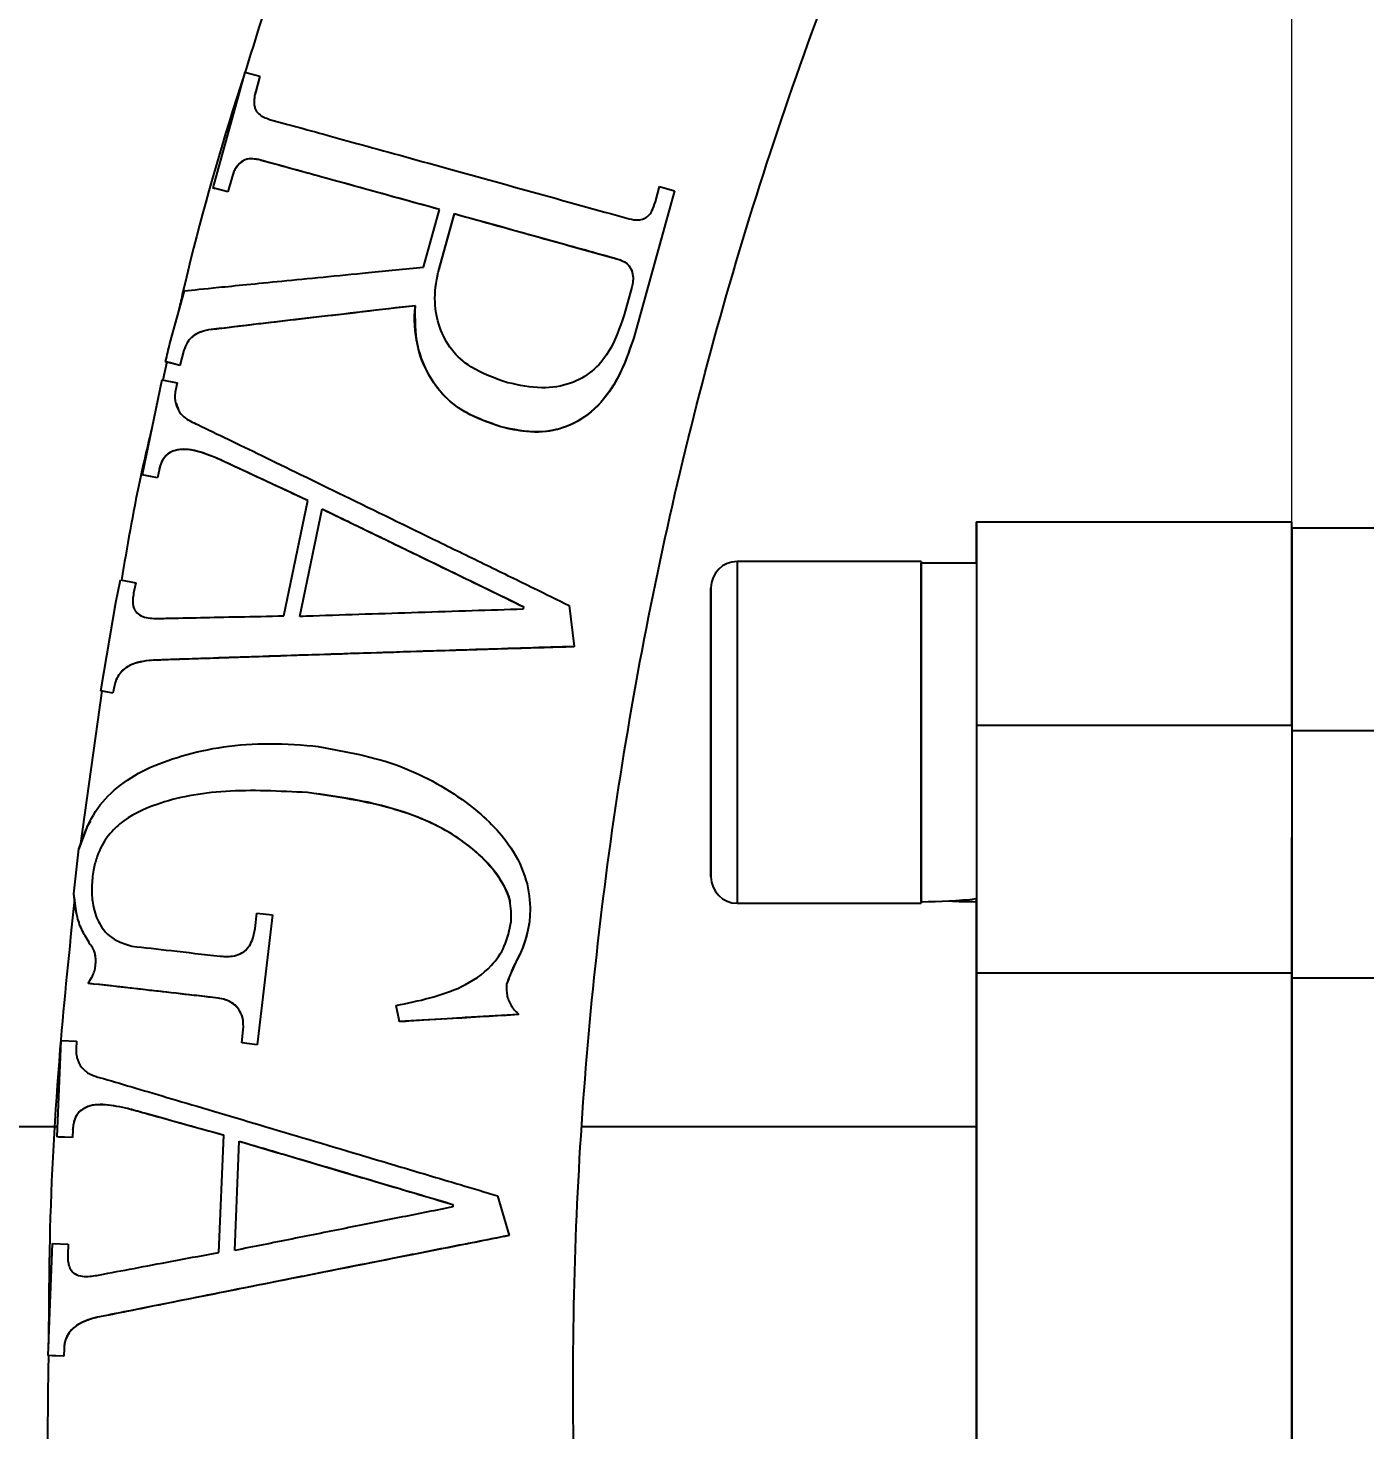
# Model space of a CAD drawing. Header units: millimetres. Extents: x 2136 to 4572, y 748 to 2471.
# Drawn here: x 2945.2 to 2996, y 1184.4 to 1237.7 of the extents above; entities that cross this region are included whole.
import ezdxf

# ---------------------------------------------------------------- set-up
doc = ezdxf.new("R2010")
doc.units = ezdxf.units.MM
doc.layers.add('AM_5', color=3, linetype='Continuous', lineweight=25)
doc.styles.add('SLDTEXTSTYLE1', font='txt.shx', dxfattribs={"width": 0.7, "bigfont": 'gbcbig.shx'})
doc.dimstyles.new('SLDDIMSTYLE12$0', dxfattribs={"dimtxt": 12, "dimasz": 10, "dimexe": 0, "dimexo": 0.0625, "dimgap": 0.875, "dimtad": 1, "dimdec": 1, "dimlfac": 1.8, "dimrnd": 1e-09, "dimzin": 12, "dimdsep": 46, "dimtxsty": 'SLDTEXTSTYLE1', "dimcen": 0.09, "dimdle": 8.16, "dimclrd": 3, "dimclre": 3, "dimadec": 0, "dimazin": 3, "dimtfac": 1, "dimtdec": 1, "dimtofl": 0, "dimtmove": 0, "dimatfit": 3, "dimfxl": 0, "dimfrac": 2, "dimtolj": 1, "dimlwd": 5, "dimlwe": 5, "dimarcsym": 0})

# ---------------------------------------------------------------- blocks, each defined once
blk = doc.blocks.new('*D70')
at = {"layer": 'AM_5', "color": 3, "linetype": 'Continuous', "lineweight": 5, "transparency": 16777216}
for p, q in [((2993.254, 1219.005), (2993.254, 1368.827)), ((3106.028, 1368.827), (3003.254, 1368.827))]:
    blk.add_line(p, q, dxfattribs=at)
at = {"layer": 'AM_5', "color": 3, "lineweight": 5, "transparency": 16777216}
blk.add_line((3116.028, 1184.539), (3116.028, 1368.827), dxfattribs=at)
at = {"layer": 'AM_5', "color": 3, "transparency": 16777216}
for points in [[(3003.254, 1370.494), (3003.254, 1367.161), (2993.254, 1368.827)], [(3106.028, 1370.494), (3106.028, 1367.161), (3116.028, 1368.827)]]:
    blk.add_solid(points, dxfattribs=at)
at = {"layer": 'Defpoints', "color": 0, "transparency": 16777216}
for p in [(2993.254, 1368.827), (2993.254, 1218.943), (3116.028, 1184.477)]:
    blk.add_point(p, dxfattribs=at)
at = {"layer": 'AM_5', "color": 0, "transparency": 16777216, "insert": (3054.641, 1375.702), "char_height": 12, "attachment_point": 5, "style": 'SLDTEXTSTYLE1'}
blk.add_mtext('\\A1;123', dxfattribs=at)
blk = doc.blocks.new('*D73')
at = {"layer": 'AM_5', "color": 3, "linetype": 'Continuous', "lineweight": 5, "transparency": 16777216}
for p, q in [((2830.754, 1161.55), (2830.754, 1368.076)), ((2983.254, 1368.076), (2840.754, 1368.076))]:
    blk.add_line(p, q, dxfattribs=at)
at = {"layer": 'AM_5', "color": 3, "lineweight": 5, "transparency": 16777216}
blk.add_line((2993.254, 1218.248), (2993.254, 1368.076), dxfattribs=at)
at = {"layer": 'AM_5', "color": 3, "transparency": 16777216}
for points in [[(2840.754, 1369.742), (2840.754, 1366.409), (2830.754, 1368.076)], [(2983.254, 1369.742), (2983.254, 1366.409), (2993.254, 1368.076)]]:
    blk.add_solid(points, dxfattribs=at)
at = {"layer": 'Defpoints', "color": 0, "transparency": 16777216}
for p in [(2830.754, 1368.076), (2993.254, 1218.185), (2830.754, 1161.487)]:
    blk.add_point(p, dxfattribs=at)
at = {"layer": 'AM_5', "color": 0, "transparency": 16777216, "insert": (2912.004, 1374.951), "char_height": 12, "attachment_point": 5, "style": 'SLDTEXTSTYLE1'}
blk.add_mtext('\\A1;165', dxfattribs=at)

msp = doc.modelspace()

# ---------------------------------------------------------------- linework, layer by layer
at = {"color": 7, "linetype": 'Continuous', "lineweight": 25}
for p, q in [((2953.421, 1236.059), (2952.201, 1231.659)), ((2953.421, 1236.059), (2953.996, 1235.904)), ((2953.996, 1235.904), (2953.836, 1235.328)), ((2953.996, 1235.902), (2953.836, 1235.326)), ((2953.996, 1235.902), (2953.996, 1235.904)), ((2953.836, 1235.326), (2953.836, 1235.328)), ((2953.938, 1232.727), (2953.938, 1232.729)), ((2952.937, 1232.079), (2952.777, 1231.503)), ((2952.937, 1232.077), (2952.777, 1231.501)), ((2952.937, 1232.077), (2952.937, 1232.079)), ((2952.777, 1231.503), (2952.201, 1231.659)), ((2952.201, 1231.659), (2952.201, 1231.658)), ((2952.201, 1231.658), (2952.291, 1231.633)), ((2952.777, 1231.501), (2952.291, 1231.633)), ((2952.777, 1231.501), (2952.777, 1231.503)), ((2969.772, 1231.542), (2968.261, 1226.09)), ((2969.772, 1231.536), (2968.261, 1226.084)), ((2969.04, 1231.127), (2969.2, 1231.703)), ((2969.2, 1231.703), (2969.772, 1231.542)), ((2969.772, 1231.536), (2969.772, 1231.542)), ((2960.216, 1228.635), (2960.824, 1230.833)), ((2960.814, 1228.572), (2961.396, 1230.674)), ((2960.814, 1228.568), (2961.396, 1230.671)), ((2961.396, 1230.671), (2961.396, 1230.674)), ((2967.612, 1228.947), (2967.612, 1228.942)), ((2960.814, 1228.572), (2960.814, 1228.568)), ((2951.113, 1227.737), (2950.559, 1225.739)), ((2968.141, 1227.877), (2967.846, 1226.823)), ((2959.909, 1227.17), (2959.909, 1227.173)), ((2952.04, 1226.249), (2952.04, 1226.251)), ((2959.898, 1226.208), (2959.898, 1226.205)), ((2968.261, 1226.084), (2968.261, 1226.09)), ((2951.106, 1225.479), (2950.946, 1224.903)), ((2951.106, 1225.477), (2950.946, 1224.901)), ((2951.106, 1225.477), (2951.106, 1225.479)), ((2950.458, 1225.035), (2950.299, 1224.343)), ((2950.946, 1224.903), (2950.396, 1225.052)), ((2950.396, 1225.052), (2950.591, 1224.997)), ((2950.946, 1224.901), (2950.591, 1224.997)), ((2950.946, 1224.901), (2950.946, 1224.903)), ((2950.259, 1224.351), (2949.515, 1220.744)), ((2950.259, 1224.351), (2950.844, 1224.235)), ((2950.844, 1224.235), (2950.785, 1223.943)), ((2950.844, 1224.233), (2950.785, 1223.941)), ((2950.785, 1223.941), (2950.785, 1223.943)), ((2950.844, 1224.233), (2950.844, 1224.235)), ((2950.809, 1223.447), (2950.898, 1223.194)), ((2963.163, 1222.562), (2963.163, 1222.566)), ((2952.292, 1221.4), (2952.292, 1221.402)), ((2950.1, 1220.627), (2949.515, 1220.744)), ((2949.515, 1220.744), (2949.515, 1220.743)), ((2949.644, 1220.716), (2949.515, 1220.743)), ((2950.1, 1220.626), (2949.644, 1220.716)), ((2950.159, 1220.92), (2950.1, 1220.627)), ((2950.159, 1220.918), (2950.1, 1220.626)), ((2950.1, 1220.626), (2950.1, 1220.627)), ((2950.159, 1220.918), (2950.159, 1220.92)), ((2954.905, 1215.374), (2955.814, 1219.761)), ((2955.513, 1215.351), (2956.359, 1219.446)), ((2955.513, 1215.348), (2956.359, 1219.443)), ((2956.359, 1219.446), (2956.359, 1219.443)), ((2993.254, 1218.943), (2981.254, 1218.943)), ((3027.257, 1218.71), (2993.254, 1218.71)), ((2979.154, 1217.443), (2972.154, 1217.443)), ((2981.254, 1217.383), (2979.154, 1217.383)), ((2948.51, 1215.887), (2948.687, 1216.746)), ((2948.687, 1216.746), (2949.272, 1216.63)), ((2949.272, 1216.63), (2949.192, 1216.24)), ((2949.272, 1216.628), (2949.192, 1216.238)), ((2949.272, 1216.628), (2949.272, 1216.63)), ((2947.948, 1212.526), (2948.51, 1215.887)), ((2949.192, 1216.238), (2949.192, 1216.24)), ((2964.027, 1215.725), (2964.008, 1215.627)), ((2965.765, 1215.769), (2965.952, 1214.207)), ((2949.777, 1213.679), (2949.777, 1213.681)), ((2965.952, 1214.199), (2965.952, 1214.207)), ((2971.154, 1210.943), (2971.154, 1213.943)), ((2971.154, 1213.943), (2971.154, 1213.943)), ((2971.154, 1213.943), (2971.154, 1210.943)), ((2948.463, 1212.729), (2948.404, 1212.436)), ((2948.463, 1212.727), (2948.404, 1212.434)), ((2948.463, 1212.727), (2948.463, 1212.729)), ((2947.988, 1212.518), (2947.162, 1206.63)), ((2948.404, 1212.436), (2947.948, 1212.526)), ((2948.144, 1212.486), (2947.948, 1212.526)), ((2948.404, 1212.434), (2948.144, 1212.486)), ((2948.404, 1212.434), (2948.404, 1212.436)), ((2981.254, 1211.223), (2993.254, 1211.223)), ((2971.154, 1210.943), (2971.154, 1207.943)), ((2971.154, 1207.943), (2971.154, 1210.943)), ((2971.154, 1210.943), (2971.154, 1210.943)), ((2993.254, 1211.008), (3027.008, 1211.008)), ((2955.806, 1208.651), (2955.806, 1208.654)), ((2971.154, 1207.943), (2971.154, 1207.943)), ((2947.418, 1207.358), (2947.113, 1206.514)), ((2947.418, 1207.358), (2947.567, 1207.583)), ((2946.915, 1204.807), (2947.113, 1206.514)), ((2979.154, 1206.603), (2979.154, 1204.503)), ((2947.632, 1205.477), (2947.632, 1205.478)), ((2947.028, 1203.991), (2946.915, 1204.807)), ((2981.254, 1204.503), (2981.254, 1204.618)), ((2964.259, 1204.542), (2964.259, 1204.549)), ((2972.154, 1204.443), (2979.154, 1204.443)), ((2953.809, 1203.479), (2953.875, 1204.072)), ((2953.875, 1204.072), (2954.468, 1204.003)), ((2954.468, 1204.003), (2953.897, 1199.062)), ((2954.468, 1204), (2953.897, 1199.059)), ((2954.468, 1204), (2954.468, 1204.003)), ((2964.243, 1203.665), (2964.243, 1203.672)), ((2947.531, 1202.886), (2947.531, 1202.888)), ((2993.254, 1201.787), (2981.254, 1201.787)), ((3027.388, 1201.589), (2993.254, 1201.589)), ((2947.461, 1201.393), (2947.461, 1201.395)), ((2952.402, 1200.834), (2952.402, 1200.836)), ((2959.176, 1200.553), (2959.176, 1200.557)), ((2959.308, 1199.942), (2959.176, 1200.557)), ((2959.308, 1199.937), (2959.176, 1200.553)), ((2959.308, 1199.937), (2959.308, 1199.942)), ((2963.846, 1200.207), (2963.846, 1200.214)), ((2953.305, 1199.131), (2953.363, 1199.625)), ((2946.417, 1199.218), (2946.268, 1195.555)), ((2946.417, 1199.218), (2947.012, 1199.197)), ((2946.417, 1199.217), (2946.417, 1199.218)), ((2947.012, 1199.197), (2947.002, 1198.901)), ((2947.012, 1199.195), (2947.002, 1198.899)), ((2947.012, 1199.195), (2947.012, 1199.197)), ((2953.897, 1199.062), (2953.305, 1199.131)), ((2953.305, 1199.129), (2953.305, 1199.131)), ((2953.897, 1199.059), (2953.305, 1199.129)), ((2953.897, 1199.059), (2953.897, 1199.062)), ((2948.895, 1196.65), (2948.895, 1196.652)), ((2946.284, 1195.943), (2840.254, 1195.943)), ((2946.864, 1195.534), (2946.268, 1195.555)), ((2946.268, 1195.555), (2946.268, 1195.554)), ((2946.348, 1195.551), (2946.268, 1195.554)), ((2946.864, 1195.532), (2946.348, 1195.551)), ((2946.878, 1195.833), (2946.864, 1195.534)), ((2946.878, 1195.831), (2946.864, 1195.532)), ((2946.878, 1195.831), (2946.878, 1195.833)), ((2952.437, 1191.163), (2952.619, 1195.618)), ((2981.254, 1195.943), (2966.258, 1195.943)), ((2946.864, 1195.532), (2946.864, 1195.534)), ((2953.04, 1191.237), (2953.207, 1195.393)), ((2953.04, 1191.234), (2953.207, 1195.39)), ((2953.207, 1195.393), (2953.207, 1195.39)), ((2961.339, 1192.988), (2961.332, 1192.892)), ((2963.037, 1193.313), (2963.471, 1191.807)), ((2945.938, 1187.239), (2946.109, 1191.499)), ((2946.109, 1191.499), (2946.704, 1191.478)), ((2946.704, 1191.478), (2946.686, 1191.082)), ((2946.704, 1191.476), (2946.686, 1191.08)), ((2946.704, 1191.476), (2946.704, 1191.478)), ((2963.471, 1191.8), (2963.471, 1191.807)), ((2947.68, 1188.665), (2947.68, 1188.667)), ((2946.534, 1187.218), (2945.938, 1187.239)), ((2945.938, 1187.239), (2945.938, 1187.238)), ((2946.088, 1187.231), (2945.938, 1187.238)), ((2946.534, 1187.216), (2946.088, 1187.231)), ((2946.545, 1187.518), (2946.534, 1187.218)), ((2946.545, 1187.516), (2946.534, 1187.216)), ((2946.534, 1187.216), (2946.534, 1187.218)), ((2946.545, 1187.516), (2946.545, 1187.518))]:
    msp.add_line(p, q, dxfattribs=at)
at = {"color": 7, "linetype": 'Continuous', "lineweight": 25, "flags": 128}
for points in [[(2981.254, 1217.383), (2981.254, 1218.185), (2981.254, 1218.751), (2981.254, 1218.943), (2981.254, 1218.751), (2981.254, 1218.185), (2981.254, 1217.272), (2981.254, 1216.055), (2981.254, 1214.593), (2981.254, 1212.957), (2981.254, 1211.223)], [(2993.254, 1211.223), (2993.254, 1212.957), (2993.254, 1214.593), (2993.254, 1216.055), (2993.254, 1217.272), (2993.254, 1218.185), (2993.254, 1218.751), (2993.254, 1218.943)], [(2972.154, 1217.443), (2972.154, 1217.344), (2972.154, 1216.911), (2972.154, 1216.157), (2972.154, 1215.121), (2972.154, 1213.86), (2972.154, 1212.442), (2972.154, 1210.943)], [(2979.154, 1217.443), (2979.154, 1217.344), (2979.154, 1216.911), (2979.154, 1216.157), (2979.154, 1215.121), (2979.154, 1213.86), (2979.154, 1212.442), (2979.154, 1210.943)], [(2979.154, 1204.503), (2979.154, 1204.679), (2979.154, 1205.198), (2979.154, 1206.03), (2979.154, 1207.132), (2979.154, 1208.441), (2979.154, 1209.888), (2979.154, 1211.392), (2979.154, 1212.872), (2979.154, 1214.246), (2979.154, 1215.44), (2979.154, 1216.387), (2979.154, 1217.037), (2979.154, 1217.354), (2979.154, 1217.383)], [(2981.254, 1211.223), (2981.254, 1209.576), (2981.254, 1207.984), (2981.254, 1206.49), (2981.254, 1205.136), (2981.254, 1203.96), (2981.254, 1202.993), (2981.254, 1202.262), (2981.254, 1201.787)], [(2993.254, 1211.223), (2993.254, 1209.576), (2993.254, 1207.984), (2993.254, 1206.49), (2993.254, 1205.136), (2993.254, 1203.96), (2993.254, 1202.993), (2993.254, 1202.262), (2993.254, 1201.787)], [(2972.154, 1210.943), (2972.154, 1209.444), (2972.154, 1208.026), (2972.154, 1206.765), (2972.154, 1205.729), (2972.154, 1204.974), (2972.154, 1204.542), (2972.154, 1204.443)], [(2979.154, 1210.943), (2979.154, 1209.444), (2979.154, 1208.026), (2979.154, 1206.765), (2979.154, 1205.729), (2979.154, 1204.974), (2979.154, 1204.542), (2979.154, 1204.443)], [(2981.254, 1201.787), (2981.254, 1202.262), (2981.254, 1202.993), (2981.254, 1203.96), (2981.254, 1204.618)], [(2981.254, 1195.943), (2981.254, 1196.983), (2981.254, 1198.925), (2981.254, 1200.529), (2981.254, 1201.787)], [(2981.254, 1201.787), (2981.254, 1200.529), (2981.254, 1198.925), (2981.254, 1196.983), (2981.254, 1194.713), (2981.254, 1192.124), (2981.254, 1189.229), (2981.254, 1186.042), (2981.254, 1182.576), (2981.254, 1178.848), (2981.254, 1174.875), (2981.254, 1170.676), (2981.254, 1166.27), (2981.254, 1161.677), (2981.254, 1156.919), (2981.254, 1152.018), (2981.254, 1146.996), (2981.254, 1141.876)], [(2993.254, 1141.876), (2993.254, 1146.996), (2993.254, 1152.018), (2993.254, 1156.919), (2993.254, 1161.677), (2993.254, 1166.27), (2993.254, 1170.676), (2993.254, 1174.875), (2993.254, 1178.848), (2993.254, 1182.576), (2993.254, 1186.042), (2993.254, 1189.229), (2993.254, 1192.124), (2993.254, 1194.713), (2993.254, 1196.983), (2993.254, 1198.925), (2993.254, 1200.529), (2993.254, 1201.787)], [(2981.254, 1132.383), (2981.254, 1135.905), (2981.254, 1140.822), (2981.254, 1145.664), (2981.254, 1150.405), (2981.254, 1155.022), (2981.254, 1159.49), (2981.254, 1163.788), (2981.254, 1167.892), (2981.254, 1171.783), (2981.254, 1175.44), (2981.254, 1178.845), (2981.254, 1181.981), (2981.254, 1184.831), (2981.254, 1187.38), (2981.254, 1189.617), (2981.254, 1191.529), (2981.254, 1193.107), (2981.254, 1194.343), (2981.254, 1195.23), (2981.254, 1195.765), (2981.254, 1195.943)]]:
    msp.add_lwpolyline(points, dxfattribs=at)
at = {"color": 7, "linetype": 'Continuous', "lineweight": 25}
for centre, radius, start, end in [((3022.733, 1184.351), 100.5, 123.29859, 166.35965), ((3116.903, 1185.997), 171.026, 166.5631, 166.79964), ((2972.154, 1216.443), 1, 90, 180), ((2972.154, 1205.443), 1, 180, 270)]:
    msp.add_arc(centre, radius, start, end, dxfattribs=at)
for centre, start_param, end_param in [((2979.154, 1210.943), 4.712389, 4.901786), ((2981.254, 1210.943), 4.618117, 4.712389)]:
    msp.add_ellipse(centre, major_axis=(11.154, 0), ratio=0.577348, start_param=start_param, end_param=end_param, dxfattribs=at)
for points, knots in [([(3115.821, 1015.745), (3118.381, 1015.77), (3121.962, 1015.805), (3127.231, 1016.084), (3131.695, 1016.419), (3137.012, 1016.985), (3142.581, 1017.758), (3148.394, 1018.768), (3154.365, 1020.024), (3160.441, 1021.535), (3166.579, 1023.305), (3172.744, 1025.34), (3178.908, 1027.639), (3185.045, 1030.204), (3191.133, 1033.035), (3197.152, 1036.128), (3203.085, 1039.483), (3208.914, 1043.095), (3214.624, 1046.961), (3220.2, 1051.075), (3225.627, 1055.432), (3230.893, 1060.026), (3235.984, 1064.851), (3240.889, 1069.899), (3245.596, 1075.161), (3250.093, 1080.631), (3254.372, 1086.3), (3258.42, 1092.157), (3262.23, 1098.194), (3265.792, 1104.399), (3269.097, 1110.764), (3272.138, 1117.277), (3274.907, 1123.926), (3277.397, 1130.7), (3279.603, 1137.588), (3281.517, 1144.577), (3283.136, 1151.654), (3284.454, 1158.808), (3285.467, 1166.025), (3286.171, 1173.292), (3286.564, 1180.596), (3286.643, 1187.924), (3286.406, 1195.262), (3285.852, 1202.597), (3284.979, 1209.915), (3283.789, 1217.202), (3282.281, 1224.444), (3280.456, 1231.629), (3278.316, 1238.742), (3275.862, 1245.769), (3273.097, 1252.698), (3270.024, 1259.514), (3266.647, 1266.205), (3262.969, 1272.757), (3258.996, 1279.157), (3254.731, 1285.392), (3250.18, 1291.45), (3245.348, 1297.318), (3240.241, 1302.985), (3234.864, 1308.437), (3229.417, 1313.485), (3223.944, 1318.137), (3218.486, 1322.407), (3212.861, 1326.449), (3207.079, 1330.257), (3201.152, 1333.826), (3195.089, 1337.148), (3188.904, 1340.218), (3182.607, 1343.031), (3176.213, 1345.583), (3169.738, 1347.869), (3163.2, 1349.886), (3156.625, 1351.628), (3150.053, 1353.093), (3143.559, 1354.274), (3137.269, 1355.172), (3131.746, 1355.755), (3126.863, 1356.123), (3122.039, 1356.362), (3116.064, 1356.479), (3110.547, 1356.369), (3105.278, 1356.097), (3100.814, 1355.76), (3095.498, 1355.195), (3089.929, 1354.421), (3084.115, 1353.411), (3078.144, 1352.155), (3072.068, 1350.645), (3065.93, 1348.874), (3059.765, 1346.84), (3053.601, 1344.54), (3047.465, 1341.975), (3041.376, 1339.145), (3035.357, 1336.051), (3029.424, 1332.696), (3023.595, 1329.084), (3017.885, 1325.219), (3012.31, 1321.105), (3006.882, 1316.747), (3001.617, 1312.153), (2996.525, 1307.329), (2991.621, 1302.281), (2986.914, 1297.018), (2982.416, 1291.548), (2978.138, 1285.88), (2974.089, 1280.023), (2970.279, 1273.986), (2966.718, 1267.78), (2963.413, 1261.415), (2960.37, 1254.903), (2957.608, 1248.252), (2955.271, 1241.97), (2953.993, 1237.865), (2953.429, 1236.056)], [0, 0, 0, 0, 0.0102074, 0.014274, 0.021037, 0.0280561, 0.0355867, 0.0434511, 0.0515783, 0.0599113, 0.0684099, 0.0770439, 0.085791, 0.0946336, 0.1035582, 0.112554, 0.1216124, 0.1307262, 0.1398897, 0.1490979, 0.1583469, 0.1676331, 0.1769537, 0.1863062, 0.1956884, 0.2050985, 0.2145348, 0.2239961, 0.233481, 0.2429885, 0.2525178, 0.262068, 0.2716385, 0.2812287, 0.2908382, 0.3004664, 0.3101132, 0.3197782, 0.3294613, 0.3391624, 0.3488814, 0.3586183, 0.3683733, 0.3781464, 0.387938, 0.3977483, 0.4075776, 0.4174265, 0.4272956, 0.4371854, 0.4470968, 0.4570307, 0.4669882, 0.4769704, 0.486979, 0.4970156, 0.5070822, 0.5171812, 0.5273154, 0.5374882, 0.5477037, 0.5569145, 0.5661226, 0.5753266, 0.5845258, 0.5937191, 0.6029052, 0.6120821, 0.6212471, 0.6303962, 0.6395236, 0.6486197, 0.6576679, 0.6666375, 0.6754633, 0.6839789, 0.6919633, 0.6976055, 0.7035012, 0.7112199, 0.7214273, 0.7254939, 0.7322569, 0.739276, 0.7468066, 0.754671, 0.7627982, 0.7711312, 0.7796298, 0.7882638, 0.7970109, 0.8058535, 0.8147781, 0.8237739, 0.8328323, 0.8419461, 0.8511096, 0.8603178, 0.8695668, 0.878853, 0.8881736, 0.8975261, 0.9069083, 0.9163184, 0.9257547, 0.935216, 0.9447009, 0.9542084, 0.9637377, 0.9732879, 0.9828584, 0.9924486, 1, 1, 1, 1]), ([(3007.67, 1082.153), (3006.709, 1083.153), (3004.22, 1085.746), (3000.439, 1090.159), (2996.307, 1095.362), (2992.407, 1100.767), (2988.737, 1106.354), (2985.31, 1112.115), (2982.136, 1118.038), (2979.222, 1124.114), (2976.578, 1130.328), (2974.21, 1136.67), (2972.125, 1143.128), (2970.33, 1149.687), (2968.83, 1156.335), (2967.631, 1163.059), (2966.737, 1169.845), (2966.152, 1176.679), (2965.878, 1183.547), (2965.919, 1190.434), (2966.277, 1197.327), (2966.952, 1204.211), (2967.945, 1211.071), (2969.257, 1217.893), (2970.886, 1224.662), (2972.831, 1231.363), (2975.091, 1237.983), (2977.663, 1244.507), (2980.544, 1250.92), (2983.731, 1257.207), (2987.218, 1263.356), (2991.003, 1269.352), (2995.08, 1275.181), (2999.443, 1280.83), (3004.087, 1286.285), (3009.006, 1291.535), (3014.015, 1296.391), (3019.07, 1300.863), (3024.128, 1304.96), (3029.355, 1308.837), (3034.749, 1312.468), (3039.225, 1315.266), (3041.949, 1316.762), (3042.775, 1317.216)], [0, 0, 0, 0, 0.015178, 0.039329, 0.06356, 0.087866, 0.112243, 0.136687, 0.161195, 0.185765, 0.210395, 0.235082, 0.259825, 0.284624, 0.309477, 0.334382, 0.359341, 0.384352, 0.409415, 0.434531, 0.459699, 0.484921, 0.510196, 0.535528, 0.560915, 0.586361, 0.611867, 0.637436, 0.66307, 0.688773, 0.714548, 0.740401, 0.766336, 0.79236, 0.818482, 0.844709, 0.871054, 0.894803, 0.918543, 0.942272, 0.965987, 0.989686, 1, 1, 1, 1]), ([(2964.763, 1263.986), (2964.337, 1263.676), (2962.065, 1261.994), (2958.076, 1258.767), (2953.026, 1254.058), (2948.317, 1249.007), (2943.988, 1243.656), (2940.054, 1238.036), (2936.554, 1232.212), (2933.481, 1226.201), (2931.477, 1221.518), (2930.249, 1218.265), (2929.625, 1216.511), (2929.034, 1214.746), (2928.476, 1212.97), (2927.953, 1211.184), (2927.46, 1209.388), (2927.161, 1208.183), (2927.011, 1207.58)], [0.3573468, 0.3573468, 0.3573468, 0.3573468, 0.3720001, 0.435998, 0.5000006, 0.5639986, 0.6280012, 0.691377, 0.7547578, 0.8169252, 0.8790975, 0.8963842, 0.9136555, 0.9309179, 0.9481773, 0.96544, 0.9827122, 1, 1, 1, 1]), ([(2953.36, 1235.84), (2953.225, 1235.421), (2952.348, 1232.704), (2951.53, 1229.74), (2950.947, 1227.175), (2950.899, 1226.965)], [0, 0, 0, 0, 0.143479, 0.92988, 1, 1, 1, 1]), ([(2953.836, 1235.328), (2953.816, 1235.244), (2953.775, 1235.074), (2953.767, 1234.847), (2953.814, 1234.619), (2953.991, 1234.397), (2954.217, 1234.313), (2954.364, 1234.259)], [0, 0, 0, 0, 0.114725, 0.230666, 0.346548, 0.575618, 1, 1, 1, 1]), ([(2953.836, 1235.326), (2953.815, 1235.241), (2953.773, 1235.072), (2953.776, 1234.934), (2953.778, 1234.865)], [0, 0, 0, 0, 0.503204, 1, 1, 1, 1]), ([(2954.364, 1234.259), (2955.104, 1234.056), (2956.582, 1233.65), (2959.92, 1232.729), (2963.627, 1231.703), (2966.405, 1230.931), (2967.804, 1230.542), (2968.038, 1230.477)], [0, 0, 0, 0, 0.238012, 0.476024, 0.714063, 0.952135, 1, 1, 1, 1]), ([(2953.938, 1232.729), (2953.747, 1232.761), (2953.486, 1232.804), (2953.196, 1232.57), (2953.069, 1232.405), (2952.991, 1232.243), (2952.954, 1232.132), (2952.937, 1232.079)], [0, 0, 0, 0, 0.540356, 0.736254, 0.837868, 0.922112, 1, 1, 1, 1]), ([(2953.938, 1232.727), (2953.744, 1232.758), (2953.479, 1232.801), (2953.192, 1232.563), (2953.067, 1232.399), (2952.99, 1232.239), (2952.954, 1232.129), (2952.937, 1232.077)], [0, 0, 0, 0, 0.542613, 0.738238, 0.839316, 0.923163, 1, 1, 1, 1]), ([(2960.824, 1230.833), (2959.643, 1231.16), (2957.282, 1231.812), (2955.086, 1232.415), (2954.175, 1232.664), (2953.938, 1232.729)], [0, 0, 0, 0, 0.425234, 0.850469, 1, 1, 1, 1]), ([(2960.824, 1230.83), (2959.768, 1231.122), (2957.657, 1231.706), (2955.328, 1232.347), (2954.323, 1232.622), (2953.938, 1232.727)], [0, 0, 0, 0, 0.381756, 0.763513, 1, 1, 1, 1]), ([(2968.038, 1230.477), (2968.158, 1230.452), (2968.343, 1230.414), (2968.597, 1230.462), (2968.778, 1230.58), (2968.939, 1230.808), (2969.001, 1231.005), (2969.04, 1231.127)], [0, 0, 0, 0, 0.274221, 0.421835, 0.57105, 0.73361, 1, 1, 1, 1]), ([(2961.396, 1230.674), (2962.651, 1230.326), (2964.774, 1229.737), (2966.789, 1229.177), (2967.612, 1228.947)], [0, 0, 0, 0, 0.5912379, 1, 1, 1, 1]), ([(2961.396, 1230.671), (2962.493, 1230.366), (2964.707, 1229.751), (2966.638, 1229.213), (2967.612, 1228.942)], [0, 0, 0, 0, 0.495677, 1, 1, 1, 1]), ([(2951.113, 1227.737), (2951.473, 1227.775), (2952.192, 1227.849), (2954.746, 1228.102), (2957.557, 1228.377), (2959.51, 1228.566), (2960.216, 1228.635)], [0, 0, 0, 0, 0.276462, 0.55256, 0.838275, 1, 1, 1, 1]), ([(2967.612, 1228.947), (2967.739, 1228.901), (2967.936, 1228.829), (2968.111, 1228.599), (2968.184, 1228.366), (2968.199, 1228.117), (2968.159, 1227.952), (2968.141, 1227.877)], [0, 0, 0, 0, 0.3057608, 0.4723517, 0.637981, 0.8377325, 1, 1, 1, 1]), ([(2967.612, 1228.942), (2967.725, 1228.902), (2967.91, 1228.837), (2968.092, 1228.626), (2968.167, 1228.455), (2968.171, 1228.348), (2968.172, 1228.331)], [0, 0, 0, 0, 0.417244, 0.682388, 0.947946, 1, 1, 1, 1]), ([(2963.425, 1224.243), (2962.936, 1224.41), (2962.14, 1224.682), (2961.243, 1225.465), (2960.795, 1226.344), (2960.598, 1227.364), (2960.698, 1228.118), (2960.803, 1228.529), (2960.814, 1228.572)], [0, 0, 0, 0, 0.268504, 0.437907, 0.608248, 0.777874, 0.976771, 1, 1, 1, 1]), ([(2959.909, 1227.173), (2959.238, 1227.095), (2957.878, 1226.937), (2955.995, 1226.717), (2954.283, 1226.517), (2952.958, 1226.36), (2952.305, 1226.283), (2952.04, 1226.251)], [0, 0, 0, 0, 0.209792, 0.425449, 0.635328, 0.851928, 1, 1, 1, 1]), ([(2959.909, 1227.17), (2958.687, 1227.028), (2956.86, 1226.816), (2954.734, 1226.567), (2953.225, 1226.39), (2952.452, 1226.298), (2952.04, 1226.249)], [0, 0, 0, 0, 0.386332, 0.577552, 0.774855, 1, 1, 1, 1]), ([(2963.163, 1222.562), (2962.58, 1222.763), (2961.63, 1223.091), (2960.535, 1224.202), (2959.963, 1225.482), (2959.843, 1226.55), (2959.901, 1227.1), (2959.909, 1227.17)], [0, 0, 0, 0, 0.301139, 0.49147, 0.732468, 0.966396, 1, 1, 1, 1]), ([(2963.163, 1222.566), (2962.56, 1222.777), (2961.568, 1223.124), (2960.486, 1224.286), (2959.891, 1225.627), (2959.903, 1226.662), (2959.909, 1227.173)], [0, 0, 0, 0, 0.305007, 0.501545, 0.75409, 1, 1, 1, 1]), ([(2967.846, 1226.823), (2967.68, 1226.329), (2967.41, 1225.526), (2966.656, 1224.638), (2965.778, 1224.153), (2964.659, 1223.974), (2963.856, 1224.149), (2963.425, 1224.243)], [0, 0, 0, 0, 0.2599336, 0.4215944, 0.584063, 0.7764561, 1, 1, 1, 1]), ([(2952.04, 1226.251), (2951.912, 1226.221), (2951.655, 1226.159), (2951.378, 1225.985), (2951.191, 1225.71), (2951.132, 1225.55), (2951.106, 1225.479)], [0, 0, 0, 0, 0.371278, 0.745722, 0.887413, 1, 1, 1, 1]), ([(2952.04, 1226.249), (2951.91, 1226.218), (2951.65, 1226.156), (2951.377, 1225.981), (2951.192, 1225.71), (2951.133, 1225.549), (2951.106, 1225.477)], [0, 0, 0, 0, 0.370194, 0.743324, 0.886188, 1, 1, 1, 1]), ([(2968.261, 1226.09), (2968.037, 1225.423), (2967.667, 1224.321), (2966.694, 1223.14), (2965.687, 1222.517), (2964.482, 1222.29), (2963.636, 1222.467), (2963.163, 1222.566)], [0, 0, 0, 0, 0.290424, 0.479157, 0.638088, 0.797264, 1, 1, 1, 1]), ([(2968.261, 1226.084), (2968.012, 1225.362), (2967.604, 1224.177), (2966.51, 1222.962), (2965.379, 1222.401), (2964.218, 1222.321), (2963.488, 1222.487), (2963.163, 1222.562)], [0, 0, 0, 0, 0.300141, 0.492311, 0.685142, 0.859667, 1, 1, 1, 1]), ([(2950.785, 1223.943), (2950.774, 1223.869), (2950.75, 1223.722), (2950.78, 1223.447), (2950.93, 1223.062), (2951.243, 1222.817), (2951.539, 1222.692), (2951.634, 1222.651)], [0, 0, 0, 0, 0.0779, 0.15663, 0.369443, 0.796924, 1, 1, 1, 1]), ([(2949.873, 1222.479), (2949.719, 1221.827), (2949.27, 1219.927), (2948.943, 1218.001), (2948.728, 1216.737)], [0, 0, 0, 0, 0.3432923, 1, 1, 1, 1]), ([(2951.634, 1222.651), (2952.392, 1222.284), (2953.906, 1221.55), (2957.189, 1219.953), (2960.202, 1218.485), (2962.635, 1217.298), (2964.316, 1216.477), (2965.318, 1215.987), (2965.765, 1215.769)], [0, 0, 0, 0, 0.22299, 0.445793, 0.67328, 0.789814, 0.906343, 1, 1, 1, 1]), ([(2952.292, 1221.4), (2952.014, 1221.505), (2951.444, 1221.721), (2950.888, 1221.728), (2950.521, 1221.569), (2950.353, 1221.41), (2950.235, 1221.187), (2950.189, 1221.038), (2950.166, 1220.948), (2950.159, 1220.918)], [0, 0, 0, 0, 0.3236853, 0.6637718, 0.7634797, 0.8887856, 0.9334707, 0.9783158, 1, 1, 1, 1]), ([(2952.292, 1221.402), (2952.024, 1221.505), (2951.48, 1221.714), (2950.931, 1221.728), (2950.557, 1221.596), (2950.37, 1221.437), (2950.231, 1221.188), (2950.185, 1221.021), (2950.162, 1220.933), (2950.159, 1220.92)], [0, 0, 0, 0, 0.318199, 0.646552, 0.750025, 0.881074, 0.935853, 0.990844, 1, 1, 1, 1]), ([(2955.814, 1219.761), (2954.764, 1220.251), (2953.473, 1220.853), (2952.479, 1221.315), (2952.292, 1221.402)], [0, 0, 0, 0, 0.812741, 1, 1, 1, 1]), ([(2955.814, 1219.759), (2954.861, 1220.203), (2953.564, 1220.808), (2952.559, 1221.276), (2952.292, 1221.4)], [0, 0, 0, 0, 0.735159, 1, 1, 1, 1]), ([(2956.359, 1219.446), (2956.937, 1219.166), (2958.109, 1218.598), (2960.018, 1217.672), (2962.03, 1216.695), (2963.354, 1216.052), (2964.027, 1215.725)], [0, 0, 0, 0, 0.233574, 0.473975, 0.732396, 1, 1, 1, 1]), ([(2956.359, 1219.443), (2957.417, 1218.93), (2959.532, 1217.904), (2962.2, 1216.608), (2963.586, 1215.934), (2964.027, 1215.719)], [0, 0, 0, 0, 0.405367, 0.810677, 1, 1, 1, 1]), ([(2993.254, 1214.943), (2993.254, 1215.472), (2993.254, 1216.877), (2993.254, 1218.288), (2993.254, 1218.914), (2993.254, 1218.318), (2993.254, 1216.62), (2993.254, 1214.064), (2993.254, 1212.026), (2993.254, 1211.008)], [0, 0, 0, 0, 0.0913546, 0.2427955, 0.3942364, 0.5456773, 0.6971182, 0.8485591, 1, 1, 1, 1]), ([(2971.154, 1210.943), (2971.154, 1211.635), (2971.154, 1212.699), (2971.154, 1213.98), (2971.154, 1214.86), (2971.154, 1215.574), (2971.154, 1216.239), (2971.154, 1216.576), (2971.154, 1216.239), (2971.154, 1215.574), (2971.154, 1214.86), (2971.154, 1213.98), (2971.154, 1212.699), (2971.154, 1211.635), (2971.154, 1210.943)], [0, 0, 0, 0, 0.119728, 0.18418, 0.25, 0.31582, 0.380272, 0.5, 0.619728, 0.68418, 0.75, 0.81582, 0.880272, 1, 1, 1, 1]), ([(2949.192, 1216.24), (2949.178, 1216.155), (2949.155, 1216.01), (2949.16, 1215.807), (2949.207, 1215.624), (2949.389, 1215.377), (2949.779, 1215.265), (2950.207, 1215.276), (2950.414, 1215.281)], [0, 0, 0, 0, 0.075592, 0.129544, 0.200348, 0.316647, 0.669362, 1, 1, 1, 1]), ([(2949.192, 1216.238), (2949.177, 1216.152), (2949.156, 1216.029), (2949.161, 1215.923), (2949.162, 1215.891)], [0, 0, 0, 0, 0.690619, 1, 1, 1, 1]), ([(2950.414, 1215.281), (2951.278, 1215.299), (2952.575, 1215.327), (2954.322, 1215.362), (2954.905, 1215.374)], [0, 0, 0, 0, 0.666054, 1, 1, 1, 1]), ([(2964.008, 1215.627), (2963.366, 1215.607), (2962.063, 1215.565), (2960.03, 1215.499), (2957.987, 1215.433), (2956.489, 1215.383), (2955.68, 1215.356), (2955.513, 1215.351)], [0, 0, 0, 0, 0.231076, 0.468855, 0.699928, 0.937733, 1, 1, 1, 1]), ([(2949.777, 1213.681), (2949.626, 1213.657), (2949.323, 1213.61), (2948.931, 1213.454), (2948.669, 1213.212), (2948.514, 1212.929), (2948.479, 1212.792), (2948.463, 1212.729)], [0, 0, 0, 0, 0.284966, 0.570176, 0.857975, 0.934783, 1, 1, 1, 1]), ([(2949.777, 1213.679), (2949.622, 1213.655), (2949.313, 1213.606), (2948.922, 1213.446), (2948.667, 1213.204), (2948.515, 1212.93), (2948.479, 1212.792), (2948.463, 1212.727)], [0, 0, 0, 0, 0.284377, 0.568981, 0.855817, 0.932972, 1, 1, 1, 1]), ([(2965.952, 1214.207), (2965.358, 1214.188), (2964.169, 1214.152), (2961.574, 1214.07), (2958.831, 1213.982), (2956.192, 1213.897), (2954.307, 1213.835), (2952.593, 1213.778), (2951.02, 1213.724), (2950.203, 1213.696), (2949.777, 1213.681)], [0, 0, 0, 0, 0.110145, 0.220298, 0.439764, 0.55038, 0.660988, 0.770725, 0.880451, 1, 1, 1, 1]), ([(2965.952, 1214.199), (2965.087, 1214.173), (2963.356, 1214.121), (2959.965, 1214.015), (2956.434, 1213.902), (2953.102, 1213.793), (2950.927, 1213.719), (2950.016, 1213.687), (2949.777, 1213.679)], [0, 0, 0, 0, 0.185407, 0.370709, 0.558398, 0.746927, 0.933689, 1, 1, 1, 1]), ([(2947.113, 1206.514), (2947.273, 1206.965), (2947.586, 1207.841), (2948.409, 1208.769), (2949.475, 1209.498), (2950.816, 1210.014), (2952.369, 1210.392), (2954.117, 1210.562), (2955.381, 1210.476), (2956.013, 1210.433)], [0, 0, 0, 0, 0.153019, 0.297411, 0.441696, 0.5827, 0.723648, 0.861813, 1, 1, 1, 1]), ([(2971.154, 1210.943), (2971.154, 1210.251), (2971.154, 1209.187), (2971.154, 1207.906), (2971.154, 1207.026), (2971.154, 1206.312), (2971.154, 1205.647), (2971.154, 1205.31), (2971.154, 1205.647), (2971.154, 1206.312), (2971.154, 1207.026), (2971.154, 1207.906), (2971.154, 1209.187), (2971.154, 1210.251), (2971.154, 1210.943)], [0, 0, 0, 0, 0.119728, 0.18418, 0.25, 0.31582, 0.380272, 0.5, 0.619728, 0.68418, 0.75, 0.81582, 0.880272, 1, 1, 1, 1]), ([(2956.013, 1210.433), (2957.069, 1210.253), (2959.134, 1209.902), (2961.724, 1208.495), (2963.352, 1206.99), (2964.113, 1205.56), (2964.303, 1204.481), (2964.258, 1203.874), (2964.243, 1203.672)], [0, 0, 0, 0, 0.271147, 0.529894, 0.726695, 0.846967, 0.949306, 1, 1, 1, 1]), ([(2955.806, 1208.654), (2954.736, 1208.707), (2952.588, 1208.813), (2950.219, 1208.342), (2948.866, 1207.694), (2948.174, 1206.99), (2947.843, 1206.415), (2947.688, 1205.841), (2947.647, 1205.576), (2947.632, 1205.478)], [0, 0, 0, 0, 0.279466, 0.561234, 0.760369, 0.846596, 0.933772, 0.975461, 1, 1, 1, 1]), ([(2963.552, 1203.754), (2963.553, 1204.02), (2963.555, 1204.552), (2963.126, 1205.475), (2962.166, 1206.547), (2960.344, 1207.712), (2958.022, 1208.355), (2956.452, 1208.567), (2955.806, 1208.654)], [0, 0, 0, 0, 0.077882, 0.155889, 0.303048, 0.519911, 0.802703, 1, 1, 1, 1]), ([(2963.519, 1204.431), (2963.519, 1204.437), (2963.508, 1204.676), (2963.199, 1205.296), (2962.377, 1206.377), (2960.749, 1207.505), (2958.372, 1208.285), (2956.688, 1208.525), (2955.806, 1208.651)], [0, 0, 0, 0, 0.00184, 0.074749, 0.2227, 0.476818, 0.725837, 1, 1, 1, 1]), ([(2993.254, 1201.521), (2993.254, 1201.859), (2993.254, 1202.535), (2993.254, 1204.532), (2993.254, 1206.23), (2993.254, 1206.943)], [0, 0, 0, 0, 0.367232, 0.734464, 1, 1, 1, 1]), ([(2947.632, 1205.478), (2947.614, 1205.254), (2947.577, 1204.803), (2947.675, 1204.141), (2947.947, 1203.481), (2948.442, 1203.02), (2948.924, 1202.874), (2949.127, 1202.812)], [0, 0, 0, 0, 0.140036, 0.28161, 0.481654, 0.781436, 1, 1, 1, 1]), ([(2947.531, 1202.888), (2947.433, 1203.053), (2947.236, 1203.384), (2947.002, 1203.965), (2946.947, 1204.495), (2946.915, 1204.807)], [0, 0, 0, 0, 0.291087, 0.582222, 1, 1, 1, 1]), ([(2946.944, 1204.598), (2946.746, 1202.696), (2946.296, 1198.369), (2945.98, 1192.724), (2945.962, 1188.986), (2945.956, 1187.686)], [0, 0, 0, 0, 0.338448, 0.769886, 1, 1, 1, 1]), ([(2959.176, 1200.557), (2960.037, 1200.731), (2961.37, 1201.001), (2962.72, 1201.898), (2963.36, 1202.807), (2963.486, 1203.43), (2963.552, 1203.754)], [0, 0, 0, 0, 0.441952, 0.684199, 0.835853, 1, 1, 1, 1]), ([(2964.243, 1203.672), (2964.172, 1203.35), (2964.046, 1202.781), (2963.641, 1202.071), (2963.466, 1201.605), (2963.378, 1201.371)], [0, 0, 0, 0, 0.394484, 0.697426, 1, 1, 1, 1]), ([(2964.243, 1203.665), (2964.171, 1203.342), (2964.042, 1202.765), (2963.646, 1202.074), (2963.467, 1201.601), (2963.378, 1201.365)], [0, 0, 0, 0, 0.3885005, 0.6944446, 1, 1, 1, 1]), ([(2952.487, 1202.428), (2952.667, 1202.418), (2952.945, 1202.402), (2953.322, 1202.538), (2953.56, 1202.748), (2953.736, 1203.072), (2953.781, 1203.325), (2953.809, 1203.479)], [0, 0, 0, 0, 0.2973662, 0.4608776, 0.6257098, 0.7719581, 1, 1, 1, 1]), ([(2947.74, 1202.066), (2947.746, 1202.152), (2947.759, 1202.326), (2947.72, 1202.556), (2947.641, 1202.751), (2947.573, 1202.836), (2947.531, 1202.888)], [0, 0, 0, 0, 0.227622, 0.457985, 0.670614, 1, 1, 1, 1]), ([(2947.744, 1202.355), (2947.736, 1202.424), (2947.719, 1202.567), (2947.639, 1202.749), (2947.572, 1202.835), (2947.531, 1202.886)], [0, 0, 0, 0, 0.266914, 0.554772, 1, 1, 1, 1]), ([(2949.127, 1202.812), (2949.609, 1202.757), (2950.589, 1202.646), (2951.846, 1202.502), (2952.487, 1202.428)], [0, 0, 0, 0, 0.490594, 1, 1, 1, 1]), ([(2947.461, 1201.395), (2947.507, 1201.469), (2947.584, 1201.592), (2947.686, 1201.796), (2947.724, 1201.962), (2947.737, 1202.051), (2947.74, 1202.066)], [0, 0, 0, 0, 0.41784, 0.693834, 0.949665, 1, 1, 1, 1]), ([(2993.253, 1182.981), (2993.253, 1183.808), (2993.253, 1186.339), (2993.253, 1189.983), (2993.253, 1193.896), (2993.254, 1197.134), (2993.254, 1199.766), (2993.254, 1200.936), (2993.254, 1201.521)], [0, 0, 0, 0, 0.088563, 0.270851, 0.453138, 0.635425, 0.817713, 1, 1, 1, 1]), ([(2952.402, 1200.836), (2951.318, 1200.96), (2949.236, 1201.197), (2948.036, 1201.331), (2947.461, 1201.395)], [0, 0, 0, 0, 0.520417, 1, 1, 1, 1]), ([(2952.402, 1200.834), (2951.433, 1200.944), (2949.495, 1201.166), (2948.063, 1201.327), (2947.528, 1201.386), (2947.461, 1201.393)], [0, 0, 0, 0, 0.4664447, 0.9328937, 1, 1, 1, 1]), ([(2963.378, 1201.371), (2963.376, 1201.218), (2963.373, 1200.912), (2963.557, 1200.497), (2963.751, 1200.306), (2963.846, 1200.214)], [0, 0, 0, 0, 0.337365, 0.67752, 1, 1, 1, 1]), ([(2953.363, 1199.625), (2953.368, 1199.789), (2953.374, 1200.065), (2953.205, 1200.411), (2952.979, 1200.643), (2952.699, 1200.788), (2952.499, 1200.82), (2952.402, 1200.836)], [0, 0, 0, 0, 0.26261, 0.443971, 0.625229, 0.817543, 1, 1, 1, 1]), ([(2953.363, 1199.622), (2953.368, 1199.786), (2953.375, 1200.062), (2953.204, 1200.411), (2952.973, 1200.646), (2952.692, 1200.787), (2952.495, 1200.819), (2952.402, 1200.834)], [0, 0, 0, 0, 0.267101, 0.452006, 0.636956, 0.828357, 1, 1, 1, 1]), ([(2963.846, 1200.214), (2962.648, 1200.142), (2961.185, 1200.055), (2959.595, 1199.959), (2959.308, 1199.942)], [0, 0, 0, 0, 0.819128, 1, 1, 1, 1]), ([(2963.846, 1200.207), (2962.984, 1200.156), (2961.628, 1200.076), (2959.928, 1199.974), (2959.308, 1199.937)], [0, 0, 0, 0, 0.635161, 1, 1, 1, 1]), ([(2947.002, 1198.901), (2947.004, 1198.818), (2947.008, 1198.652), (2947.095, 1198.364), (2947.285, 1198.086), (2947.615, 1197.883), (2947.901, 1197.811), (2948.046, 1197.774)], [0, 0, 0, 0, 0.088857, 0.178743, 0.417554, 0.704897, 1, 1, 1, 1]), ([(2948.046, 1197.774), (2948.853, 1197.536), (2950.466, 1197.059), (2953.958, 1196.022), (2957.158, 1195.069), (2959.735, 1194.3), (2961.511, 1193.77), (2962.568, 1193.454), (2963.037, 1193.313)], [0, 0, 0, 0, 0.223616, 0.447069, 0.674605, 0.79085, 0.907091, 1, 1, 1, 1]), ([(2993.254, 1129.943), (2993.254, 1131.73), (2993.254, 1136.665), (2993.254, 1144.605), (2993.254, 1153.574), (2993.254, 1162.062), (2993.254, 1169.929), (2993.254, 1177.039), (2993.254, 1183.272), (2993.254, 1188.517), (2993.254, 1192.695), (2993.254, 1195.702), (2993.254, 1197.593), (2993.254, 1197.818), (2993.254, 1197.929)], [0, 0, 0, 0, 0.049119, 0.135691, 0.222263, 0.308836, 0.395408, 0.48198, 0.568552, 0.655124, 0.741696, 0.828268, 0.91484, 1, 1, 1, 1]), ([(2948.895, 1196.652), (2948.594, 1196.712), (2947.992, 1196.831), (2947.437, 1196.745), (2947.121, 1196.517), (2946.997, 1196.354), (2946.918, 1196.145), (2946.891, 1195.971), (2946.882, 1195.867), (2946.878, 1195.833)], [0, 0, 0, 0, 0.346276, 0.693905, 0.784054, 0.874801, 0.925202, 0.975897, 1, 1, 1, 1]), ([(2948.895, 1196.65), (2948.583, 1196.711), (2947.959, 1196.833), (2947.401, 1196.735), (2947.095, 1196.487), (2946.98, 1196.32), (2946.909, 1196.106), (2946.889, 1195.945), (2946.881, 1195.854), (2946.878, 1195.831)], [0, 0, 0, 0, 0.352704, 0.706931, 0.794737, 0.883199, 0.933397, 0.983603, 1, 1, 1, 1]), ([(2952.619, 1195.618), (2951.506, 1195.928), (2950.141, 1196.307), (2949.089, 1196.598), (2948.895, 1196.652)], [0, 0, 0, 0, 0.815386, 1, 1, 1, 1]), ([(2952.619, 1195.615), (2951.608, 1195.897), (2950.238, 1196.278), (2949.174, 1196.573), (2948.895, 1196.65)], [0, 0, 0, 0, 0.73729, 1, 1, 1, 1]), ([(2953.207, 1195.393), (2953.818, 1195.213), (2955.059, 1194.847), (2957.082, 1194.249), (2959.218, 1193.616), (2960.624, 1193.2), (2961.339, 1192.988)], [0, 0, 0, 0, 0.23296, 0.472722, 0.731705, 1, 1, 1, 1]), ([(2953.207, 1195.39), (2954.326, 1195.06), (2956.565, 1194.398), (2959.395, 1193.56), (2960.866, 1193.123), (2961.339, 1192.982)], [0, 0, 0, 0, 0.404163, 0.808277, 1, 1, 1, 1]), ([(2961.332, 1192.892), (2960.697, 1192.766), (2959.409, 1192.509), (2957.334, 1192.096), (2955.166, 1191.663), (2953.757, 1191.381), (2953.04, 1191.237)], [0, 0, 0, 0, 0.234281, 0.475357, 0.733075, 1, 1, 1, 1]), ([(2963.471, 1191.807), (2962.884, 1191.691), (2961.711, 1191.46), (2959.148, 1190.953), (2956.438, 1190.415), (2953.831, 1189.897), (2951.968, 1189.526), (2950.275, 1189.188), (2948.807, 1188.894), (2948.046, 1188.74), (2947.68, 1188.667)], [0, 0, 0, 0, 0.112188, 0.224385, 0.447913, 0.560664, 0.673407, 0.785115, 0.89681, 1, 1, 1, 1]), ([(2963.471, 1191.8), (2962.619, 1191.632), (2960.915, 1191.297), (2957.572, 1190.637), (2954.088, 1189.946), (2950.795, 1189.29), (2948.729, 1188.876), (2947.864, 1188.702), (2947.68, 1188.665)], [0, 0, 0, 0, 0.188197, 0.37627, 0.567169, 0.759065, 0.948883, 1, 1, 1, 1]), ([(2946.686, 1191.082), (2946.686, 1190.998), (2946.686, 1190.847), (2946.732, 1190.637), (2946.819, 1190.45), (2947.068, 1190.249), (2947.472, 1190.227), (2947.874, 1190.304), (2948.045, 1190.337)], [0, 0, 0, 0, 0.07721, 0.138362, 0.224354, 0.347586, 0.722164, 1, 1, 1, 1]), ([(2948.045, 1190.337), (2948.918, 1190.502), (2950.2, 1190.744), (2951.896, 1191.062), (2952.437, 1191.163)], [0, 0, 0, 0, 0.680919, 1, 1, 1, 1]), ([(2947.68, 1188.667), (2947.534, 1188.619), (2947.247, 1188.524), (2946.908, 1188.317), (2946.693, 1188.063), (2946.592, 1187.82), (2946.554, 1187.663), (2946.548, 1187.566), (2946.545, 1187.518)], [0, 0, 0, 0, 0.29148, 0.57507, 0.807928, 0.896775, 0.949081, 1, 1, 1, 1]), ([(2947.68, 1188.665), (2947.531, 1188.615), (2947.24, 1188.519), (2946.882, 1188.299), (2946.666, 1188.019), (2946.56, 1187.719), (2946.55, 1187.582), (2946.545, 1187.516)], [0, 0, 0, 0, 0.293371, 0.572585, 0.854576, 0.929363, 1, 1, 1, 1]), ([(2945.951, 1187.237), (2945.935, 1186.245), (2945.879, 1182.806), (2946.116, 1176.917), (2946.654, 1169.583), (2947.531, 1162.265), (2948.72, 1154.978), (2950.228, 1147.735), (2952.053, 1140.551), (2954.194, 1133.438), (2956.648, 1126.41), (2959.412, 1119.482), (2962.485, 1112.665), (2965.862, 1105.975), (2969.54, 1099.423), (2973.514, 1093.023), (2977.779, 1086.787), (2982.33, 1080.729), (2987.162, 1074.861), (2992.269, 1069.195), (2997.645, 1063.742), (3003.092, 1058.695), (3008.565, 1054.042), (3014.024, 1049.773), (3019.649, 1045.73), (3025.43, 1041.922), (3031.358, 1038.354), (3037.42, 1035.032), (3043.606, 1031.962), (3049.902, 1029.148), (3056.296, 1026.596), (3062.771, 1024.31), (3069.309, 1022.294), (3075.884, 1020.551), (3082.457, 1019.087), (3088.951, 1017.905), (3095.24, 1017.008), (3100.764, 1016.424), (3105.647, 1016.058), (3110.471, 1015.811), (3113.885, 1015.769), (3115.821, 1015.745)], [0, 0, 0, 0, 0.0110977, 0.0384563, 0.065866, 0.0933273, 0.120841, 0.1484084, 0.1760305, 0.2037091, 0.231446, 0.2592434, 0.2871039, 0.3150305, 0.3430267, 0.3710966, 0.3992451, 0.4274777, 0.4558012, 0.4842235, 0.512754, 0.5414043, 0.5672369, 0.5930617, 0.6188752, 0.6446752, 0.6704587, 0.6962218, 0.7219592, 0.7476632, 0.7733229, 0.7989215, 0.8244321, 0.8498086, 0.8749648, 0.8997175, 0.9236002, 0.9459932, 0.9618174, 0.9783523, 1, 1, 1, 1])]:
    msp.add_open_spline(points, degree=3, knots=knots, dxfattribs=at)
for points in [[(2993.254, 1211.008), (2993.254, 1209.904), (2993.254, 1207.697), (2993.254, 1204.819), (2993.254, 1202.579), (2993.254, 1201.919), (2993.254, 1201.589)], [(2993.254, 1201.589), (2993.254, 1201.014), (2993.254, 1199.865), (2993.254, 1197.264), (2993.254, 1194.049), (2993.254, 1190.187), (2993.254, 1185.729), (2993.254, 1180.713), (2993.254, 1175.187), (2993.254, 1169.202), (2993.254, 1162.813), (2993.254, 1156.077), (2993.254, 1149.07), (2993.254, 1144.227), (2993.254, 1141.806)]]:
    msp.add_open_spline(points, degree=3, dxfattribs=at)

# ---------------------------------------------------------------- dimensions: what is measured, and where the dimension line sits
at = {"layer": 'AM_5'}
for base, p1, p2, text, picture, middle in [((2993.254, 1368.827), (3116.028, 1184.477), (2993.254, 1218.943), '123', '*D70', (3054.641, 1375.702)), ((2830.754, 1368.076), (2993.254, 1218.185), (2830.754, 1161.487), '165', '*D73', (2912.004, 1374.951))]:
    dim = msp.add_linear_dim(base=base, p1=p1, p2=p2, angle=360, text=text, dimstyle='SLDDIMSTYLE12$0', override={"dimlfac": 1, "dimpost": ''}, dxfattribs=at)
    dim.commit()
    dim.dimension.update_dxf_attribs({"geometry": picture, "text_midpoint": middle})

doc.saveas('drawing.dxf')
